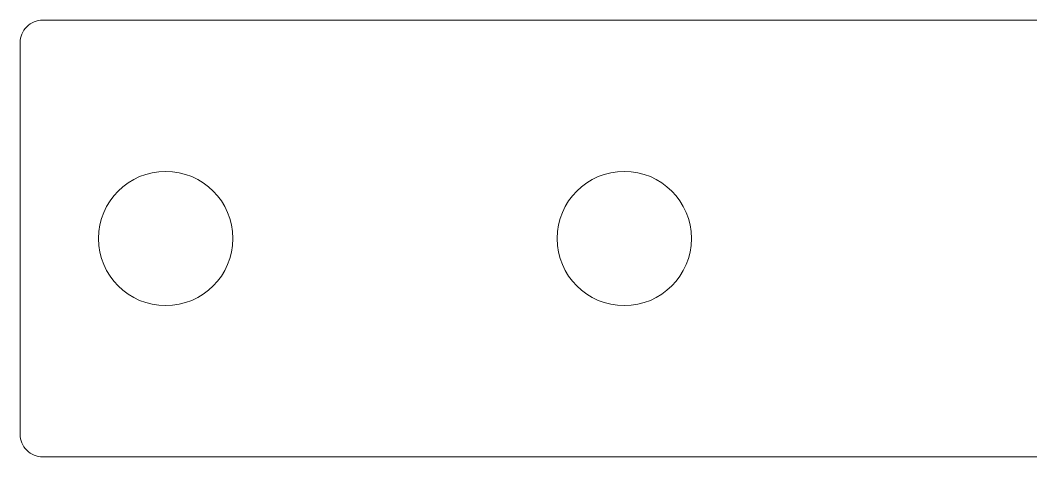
# Model space of a CAD drawing. Header units: millimetres. Extents: x -90 to 90, y -10 to 62.
# Drawn here: x -90.04 to -44.88, y -9.75 to 9.75 of the extents above; entities that cross this region are included whole.
import ezdxf

# ---------------------------------------------------------------- set-up
doc = ezdxf.new("R2010")
doc.units = ezdxf.units.MM
doc.header["$MEASUREMENT"] = 0
doc.layers.add('VISIBLE', color=7, linetype='Continuous')

msp = doc.modelspace()

# ---------------------------------------------------------------- linework, layer by layer
at = {"layer": 'VISIBLE', "lineweight": 9}
for points, knots in [([(-89.0423, 9.75), (-89.3075, 9.75), (-89.5618, 9.6446), (-89.7494, 9.4571), (-89.7494, 9.4571), (-89.9369, 9.2696), (-90.0423, 9.0152), (-90.0423, 8.75)], [0, 0, 0, 0, 0.3333333, 0.3333333, 0.3333333, 0.3333333, 1, 1, 1, 1]), ([(-80.5423, 0), (-80.5423, 1.6569), (-81.8854, 3), (-83.5423, 3), (-83.5423, 3), (-85.1991, 3), (-86.5423, 1.6569), (-86.5423, 0), (-86.5423, 0), (-86.5423, -1.6568), (-85.1991, -3), (-83.5423, -3), (-83.5423, -3), (-81.8854, -3), (-80.5423, -1.6569), (-80.5423, 0)], [0, 0, 0, 0, 0.2, 0.2, 0.2, 0.2, 0.4, 0.4, 0.4, 0.4, 0.6, 0.6, 0.6, 0.6, 1, 1, 1, 1]), ([(-60.05, 0), (-60.05, 1.6569), (-61.3931, 3), (-63.05, 3), (-63.05, 3), (-64.7068, 3), (-66.05, 1.6569), (-66.05, 0), (-66.05, 0), (-66.05, -1.6568), (-64.7069, -3), (-63.05, -3), (-63.05, -3), (-61.3932, -3), (-60.05, -1.6569), (-60.05, 0)], [0, 0, 0, 0, 0.2, 0.2, 0.2, 0.2, 0.4, 0.4, 0.4, 0.4, 0.6, 0.6, 0.6, 0.6, 1, 1, 1, 1]), ([(-90.0423, -8.75), (-90.0423, -9.0152), (-89.9369, -9.2696), (-89.7494, -9.4571), (-89.7494, -9.4571), (-89.5618, -9.6446), (-89.3075, -9.75), (-89.0423, -9.75)], [0, 0, 0, 0, 0.3333333, 0.3333333, 0.3333333, 0.3333333, 1, 1, 1, 1])]:
    msp.add_open_spline(points, degree=3, knots=knots, dxfattribs=at)
for points in [[(89.0423, 9.75), (89.0423, 9.75), (-89.0423, 9.75), (-89.0423, 9.75)], [(-90.0423, 8.75), (-90.0423, 8.75), (-90.0423, -8.75), (-90.0423, -8.75)], [(-89.0423, -9.75), (-89.0423, -9.75), (89.0423, -9.75), (89.0423, -9.75)]]:
    msp.add_open_spline(points, degree=3, dxfattribs=at)

doc.saveas('drawing.dxf')
